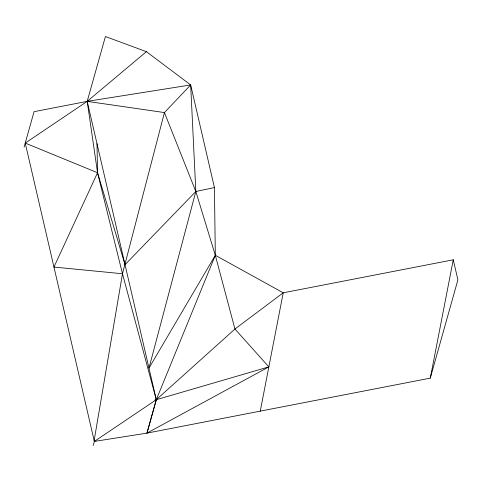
<?xml version="1.0" encoding="UTF-8"?>
<svg xmlns="http://www.w3.org/2000/svg" width="482" height="482" viewBox="0 0 482 482"><rect width="100%" height="100%" fill="white"/><g stroke="black" fill="none" stroke-linecap="round" stroke-linejoin="round"><path stroke-width="0.72" d="M94.141 440.554L122.482 273.752L164.434 112.571L190.667 84.94L146.401 51.664L105.425 36.524L87.2 101.365L97.545 172.731L122.482 273.752L156.301 399.705L147.052 432.999M260.256 411.14L283.229 292.803L453.255 259.798L457.9 279.861L430.275 378.141L146.908 433.137L94.345 441.428L93.201 445.476M430.275 378.141L453.255 259.798M24.1 147.137L34.065 111.679L87.2 101.365L190.667 84.94L214.442 187.576L215.315 255.279L234.945 329.013L268.848 366.88L146.908 433.137L156.301 399.705L215.315 255.279L195.831 191.487L164.434 112.571L87.2 101.365L25.239 143.088L94.345 441.428L156.301 399.705L234.945 329.013L283.229 292.803L215.315 255.279L148.986 368.103L195.831 191.487L190.667 84.94M146.401 51.664L87.2 101.365L156.301 399.705L154.824 399.994M156.301 399.705L268.848 366.88M214.442 187.576L195.831 191.487L125.031 264.684L97.545 172.731L96.996 143.654M122.482 273.752L53.954 267.058L97.545 172.731L25.239 143.088"/></g></svg>
